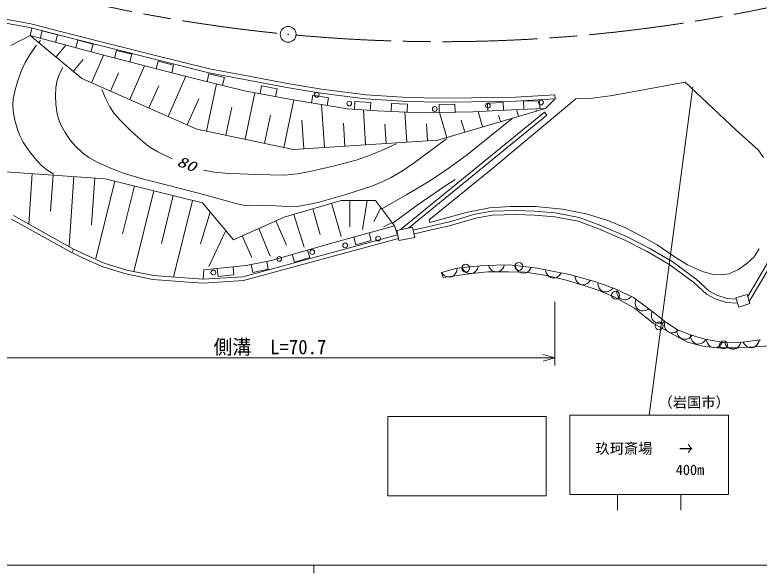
# Model space of a CAD drawing. Units: millimetres, scale not verified. Extents: x 40000 to 680000, y 20000 to 380000.
# Drawn here: x 130301 to 224162, y 204000 to 274374 of the extents above; entities that cross this region are included whole.
import ezdxf
from ezdxf.enums import TextEntityAlignment as Align

# ---------------------------------------------------------------- set-up
doc = ezdxf.new("R2010")
doc.units = ezdxf.units.MM
doc.header["$LTSCALE"] = 1000
doc.linetypes.add('CHAIN', pattern=[18.5, 12, -1.5, 3.5, -1.5])
for name, color, linetype, lineweight in [('M-BGD', 7, 'Continuous', 13), ('M-BGD-EXST', 7, 'Continuous', 13), ('M-BMK', 2, 'CHAIN', 13), ('M-BMK-SRVR', 3, 'Continuous', 13), ('M-STR-HTXT', 7, 'Continuous', 13), ('M-TTL-BAND', 7, 'Continuous', 13)]:
    doc.layers.add(name, color=color, linetype=linetype, lineweight=lineweight)
doc.styles.add('ＭＳ ゴシック', font='')
doc.styles.get('ＭＳ ゴシック').set_extended_font_data('MS Gothic')

msp = doc.modelspace()

# ---------------------------------------------------------------- linework, layer by layer
at = {"layer": 'M-BGD'}
for p, q in [((132311, 273264), (127279, 274154)), ((132205, 272775), (127192, 273662)), ((137684, 271873), (132311, 273264)), ((137558, 271389), (132205, 272775)), ((132208, 271758), (132459, 272709)), ((133742, 272384), (133484, 271417)), ((135674, 271867), (133742, 272384)), ((129783, 270510), (132208, 271758)), ((141174, 269363), (132208, 271758)), ((138745, 266351), (132208, 271758)), ((135416, 270901), (135674, 271867)), ((147760, 268822), (137558, 271389)), ((147882, 269307), (137684, 271873)), ((133298, 270857), (133546, 271157)), ((135477, 269055), (136717, 270554)), ((138225, 271186), (137967, 270220)), ((140157, 270670), (138225, 271186)), ((139899, 269703), (140157, 270670)), ((143097, 269903), (142849, 268934)), ((145035, 269408), (143097, 269903)), ((144787, 268439), (145035, 269408)), ((137655, 267252), (138895, 268751)), ((139954, 265821), (141474, 269286)), ((151749, 266659), (141174, 269363)), ((154757, 267073), (147760, 268822)), ((154863, 267561), (147882, 269307)), ((148384, 268552), (148136, 267583)), ((150322, 268056), (148384, 268552)), ((144791, 263699), (146660, 267960)), ((150074, 267087), (150322, 268056)), ((160010, 266603), (154863, 267561)), ((142372, 264760), (143389, 267078)), ((149627, 261577), (151846, 266635)), ((159278, 264811), (151749, 266659)), ((154781, 266945), (154542, 265974)), ((159918, 266112), (154757, 267073)), ((156723, 266468), (154781, 266945)), ((164698, 265713), (160010, 266603)), ((153255, 259986), (138745, 266351)), ((154472, 259729), (155728, 265683)), ((156484, 265497), (156723, 266468)), ((164610, 265221), (159918, 266112)), ((168976, 264995), (164698, 265713)), ((214821, 265872), (208647, 264745)), ((221242, 259867), (214821, 265872)), ((147209, 262638), (148435, 265434)), ((165130, 263716), (159278, 264811)), ((161405, 265430), (161221, 264448)), ((163371, 265063), (161405, 265430)), ((163187, 264080), (163371, 265063)), ((168904, 264500), (164610, 265221)), ((174554, 264310), (168976, 264995)), ((208647, 264745), (205380, 264182)), ((152046, 260516), (153488, 263804)), ((159342, 258703), (160579, 264568)), ((167864, 264269), (167698, 263283)), ((169836, 263937), (167864, 264269)), ((174507, 263812), (168904, 264500)), ((169670, 262951), (169836, 263937)), ((179149, 263503), (174507, 263812)), ((179174, 264002), (174554, 264310)), ((183281, 263865), (179174, 264002)), ((187900, 263900), (183281, 263865)), ((193444, 264002), (187900, 263900)), ((201054, 263776), (190346, 254849)), ((198407, 264310), (193444, 264002)), ((198438, 263811), (193465, 263503)), ((198438, 263811), (197221, 262587)), ((198407, 264310), (198438, 263811)), ((202811, 263844), (201054, 263776)), ((205380, 264182), (202811, 263844)), ((164212, 257676), (165473, 263658)), ((172239, 262518), (165130, 263716)), ((169330, 257669), (168985, 263066)), ((173187, 263460), (173123, 262462)), ((175183, 263333), (173187, 263460)), ((175119, 262335), (175183, 263333)), ((177802, 263201), (177759, 262202)), ((179801, 263115), (177802, 263201)), ((183274, 263365), (179149, 263503)), ((179757, 262116), (179801, 263115)), ((187904, 263400), (183274, 263365)), ((185800, 263106), (183800, 263075)), ((183800, 263075), (183815, 262075)), ((185815, 262106), (185800, 263106)), ((193465, 263503), (187904, 263400)), ((191885, 263349), (189888, 263240)), ((189888, 263240), (189943, 262241)), ((191940, 262350), (191885, 263349)), ((196452, 263557), (194454, 263478)), ((194454, 263478), (194493, 262479)), ((196492, 262558), (196452, 263557)), ((156907, 259216), (157650, 262740)), ((176003, 262279), (172239, 262518)), ((174532, 258001), (174252, 262390)), ((181513, 262039), (176003, 262279)), ((197076, 262129), (178888, 247286)), ((179734, 258333), (179491, 262127)), ((188118, 262142), (181513, 262039)), ((197221, 262587), (183635, 258583)), ((184767, 258916), (183836, 262075)), ((193764, 262450), (188118, 262142)), ((189296, 260251), (188729, 262175)), ((193824, 261586), (193573, 262439)), ((197221, 262587), (193764, 262450)), ((196089, 262253), (196038, 262424)), ((197076, 262129), (197393, 261741)), ((161777, 258189), (162526, 261742)), ((166729, 257502), (166499, 261108)), ((197393, 261741), (179933, 247494)), ((187031, 259584), (186584, 261102)), ((191560, 260918), (191314, 261752)), ((171931, 257835), (171748, 260707)), ((177133, 258167), (176977, 260611)), ((182335, 258500), (182199, 260629)), ((165429, 257419), (153255, 259986)), ((224036, 257344), (221242, 259867)), ((183635, 258583), (165429, 257419)), ((224712, 256375), (224036, 257344)), ((128549, 254632), (141702, 253721)), ((190346, 254849), (182547, 248526)), ((132495, 254359), (132055, 248006)), ((135126, 254177), (134810, 249623)), ((137756, 253994), (137145, 245170)), ((140387, 253812), (139978, 247899)), ((141702, 253721), (153945, 250686)), ((142927, 253418), (140507, 243658)), ((145375, 252811), (143882, 246786)), ((147824, 252204), (145298, 242016)), ((150273, 251596), (148771, 245542)), ((152721, 250989), (150326, 241329)), ((153945, 250686), (157891, 246031)), ((164266, 248865), (171450, 250989)), ((170252, 250635), (171458, 246455)), ((171450, 250989), (175801, 250989)), ((172537, 250989), (172537, 247649)), ((174713, 250989), (174158, 247308)), ((175801, 250989), (178195, 247762)), ((167858, 249927), (168821, 246669)), ((176463, 250042), (175580, 248331)), ((187225, 249450), (190154, 250058)), ((190154, 250058), (192835, 250239)), ((193518, 249700), (190437, 249615)), ((192835, 250239), (195967, 250216)), ((195854, 249615), (193518, 249700)), ((195967, 250216), (199347, 249901)), ((199347, 249901), (202501, 249247)), ((137703, 244859), (130128, 249080)), ((154932, 249522), (153691, 245517)), ((157891, 246031), (164266, 248865)), ((165463, 249219), (166796, 245090)), ((182651, 248188), (187225, 249450)), ((188314, 249233), (185129, 248299)), ((188429, 248745), (185255, 247815)), ((190437, 249615), (188314, 249233)), ((190488, 249116), (188429, 248745)), ((193516, 249200), (190488, 249116)), ((195824, 249116), (193516, 249200)), ((198378, 248906), (195824, 249116)), ((198444, 249403), (195854, 249615)), ((201326, 248367), (198378, 248906)), ((201459, 248851), (198444, 249403)), ((204219, 247831), (201459, 248851)), ((202501, 249247), (205228, 248413)), ((137459, 244423), (129887, 248642)), ((163204, 248392), (164563, 245334)), ((177788, 248147), (176802, 247649)), ((185129, 248299), (180538, 247244)), ((185255, 247815), (180650, 246757)), ((182547, 248526), (182651, 248188)), ((204032, 247367), (201326, 248367)), ((207446, 246430), (204219, 247831)), ((205228, 248413), (207413, 247490)), ((156905, 247195), (154743, 242674)), ((161079, 247448), (162503, 243953)), ((169809, 245488), (178195, 247762)), ((175229, 245922), (174967, 246887)), ((178195, 247762), (178560, 246650)), ((180467, 247600), (178451, 247199)), ((178451, 247199), (178704, 245924)), ((180721, 246325), (180467, 247600)), ((207233, 245978), (204032, 247367)), ((207413, 247490), (209571, 246363)), ((158954, 246504), (160169, 243769)), ((178560, 246650), (159048, 241365)), ((178691, 246167), (159130, 240869)), ((173037, 246364), (173299, 245398)), ((173299, 245398), (175229, 245922)), ((178704, 245924), (180721, 246325)), ((210051, 244548), (207233, 245978)), ((210291, 244986), (207446, 246430)), ((209571, 246363), (211283, 245394)), ((162674, 243413), (169809, 245488)), ((213178, 243288), (210291, 244986)), ((211283, 245394), (213446, 243930)), ((226725, 245689), (222723, 238880)), ((227156, 245436), (222924, 238236)), ((137703, 244859), (137486, 244409)), ((138932, 243715), (137486, 244409)), ((139148, 244166), (137703, 244859)), ((141576, 243067), (139148, 244166)), ((165281, 244171), (165561, 243211)), ((167481, 243770), (167202, 244730)), ((212903, 242870), (210051, 244548)), ((223540, 243862), (224171, 244898)), ((141399, 242598), (138932, 243715)), ((159490, 242759), (162674, 243413)), ((162263, 242308), (162062, 243287)), ((165561, 243211), (167481, 243770)), ((216236, 241037), (213178, 243288)), ((213446, 243930), (215114, 242871)), ((222617, 243028), (223540, 243862)), ((144285, 241715), (141399, 242598)), ((144409, 242200), (141576, 243067)), ((147763, 241506), (144409, 242200)), ((154050, 241064), (154146, 242219)), ((154146, 242219), (159490, 242759)), ((155823, 242389), (155924, 241394)), ((157913, 241595), (157813, 242590)), ((160102, 242885), (160304, 241905)), ((160304, 241905), (162263, 242308)), ((184103, 241895), (186092, 242450)), ((185986, 241963), (186048, 242188)), ((186048, 242188), (186061, 242441)), ((186092, 242450), (189378, 242774)), ((186740, 242514), (186843, 242283)), ((186843, 242283), (186982, 242095)), ((188395, 242034), (188575, 242252)), ((188575, 242252), (188674, 242463)), ((188674, 242463), (188731, 242710)), ((189378, 242774), (192664, 242866)), ((190022, 242792), (190108, 242554)), ((190108, 242554), (190234, 242358)), ((190234, 242358), (190439, 242163)), ((190439, 242163), (190643, 242049)), ((191442, 242072), (191639, 242197)), ((191639, 242197), (191833, 242403)), ((191833, 242403), (191948, 242606)), ((191948, 242606), (192021, 242848)), ((192664, 242866), (196181, 242450)), ((193429, 242776), (193481, 242528)), ((193481, 242528), (193576, 242315)), ((193576, 242315), (193751, 242093)), ((195165, 242127), (195308, 242312)), ((195308, 242312), (195416, 242541)), ((196181, 242450), (200254, 241663)), ((197236, 242246), (197269, 241995)), ((215917, 240651), (212903, 242870)), ((215114, 242871), (217006, 242014)), ((220363, 241744), (221580, 242285)), ((221580, 242285), (222617, 243028)), ((147695, 241009), (144285, 241715)), ((151116, 241275), (147763, 241506)), ((154050, 241064), (151116, 241275)), ((159048, 241365), (154050, 241064)), ((155924, 241394), (157913, 241595)), ((184334, 241247), (184103, 241895)), ((184134, 241903), (184276, 241694)), ((184276, 241694), (184445, 241533)), ((187897, 241756), (184334, 241247)), ((184445, 241533), (184692, 241394)), ((184692, 241394), (184917, 241333)), ((184917, 241333), (185169, 241320)), ((185169, 241320), (185477, 241406)), ((185477, 241406), (185687, 241548)), ((185687, 241548), (185847, 241717)), ((185847, 241717), (185986, 241963)), ((186982, 242095), (187201, 241916)), ((187201, 241916), (187412, 241816)), ((187412, 241816), (187659, 241760)), ((187659, 241760), (187977, 241792)), ((189934, 241987), (187897, 241756)), ((187977, 241792), (188208, 241895)), ((188208, 241895), (188395, 242034)), ((192525, 241987), (189934, 241987)), ((190643, 242049), (190885, 241976)), ((190885, 241976), (191205, 241985)), ((191205, 241985), (191442, 242072)), ((194654, 241941), (192525, 241987)), ((193751, 242093), (193936, 241950)), ((193936, 241950), (194165, 241843)), ((194165, 241843), (194483, 241805)), ((194483, 241805), (194730, 241856)), ((197153, 241571), (194654, 241941)), ((194730, 241856), (194943, 241952)), ((194943, 241952), (195165, 242127)), ((199698, 240969), (197153, 241571)), ((197269, 241995), (197348, 241776)), ((197348, 241776), (197507, 241542)), ((197507, 241542), (197680, 241386)), ((197680, 241386), (197901, 241262)), ((197901, 241262), (198215, 241201)), ((198215, 241201), (198466, 241234)), ((198466, 241234), (198685, 241314)), ((198685, 241314), (198919, 241473)), ((198919, 241473), (199075, 241646)), ((199075, 241646), (199199, 241867)), ((200254, 241663), (203586, 240738)), ((200956, 241468), (200969, 241215)), ((217006, 242014), (218313, 241631)), ((218313, 241631), (219417, 241586)), ((219417, 241586), (220363, 241744)), ((151082, 240776), (147695, 241009)), ((154047, 240563), (151082, 240776)), ((159130, 240869), (154047, 240563)), ((201920, 240321), (199698, 240969)), ((200969, 241215), (201031, 240991)), ((201031, 240991), (201170, 240744)), ((201170, 240744), (201331, 240575)), ((201331, 240575), (201541, 240434)), ((201541, 240434), (201849, 240348)), ((201849, 240348), (202102, 240361)), ((203863, 239673), (201920, 240321)), ((202102, 240361), (202326, 240423)), ((202326, 240423), (202573, 240562)), ((202573, 240562), (202742, 240723)), ((202742, 240723), (202883, 240933)), ((203586, 240738), (205992, 239858)), ((203850, 240641), (203842, 240388)), ((203842, 240388), (203886, 240159)), ((217514, 239184), (215917, 240651)), ((217807, 239594), (216236, 241037)), ((205946, 238794), (203863, 239673)), ((203886, 240159), (204006, 239903)), ((204006, 239903), (204152, 239721)), ((204152, 239721), (204350, 239564)), ((204350, 239564), (204651, 239454)), ((204651, 239454), (204904, 239447)), ((204904, 239447), (205133, 239491)), ((205133, 239491), (205389, 239610)), ((205389, 239610), (205571, 239757)), ((205571, 239757), (205728, 239955)), ((205992, 239858), (208306, 238748)), ((206248, 239736), (206216, 239485)), ((206216, 239485), (206237, 239252)), ((218826, 239042), (217807, 239594)), ((208445, 237406), (205946, 238794)), ((206237, 239252), (206331, 238986)), ((206331, 238986), (206460, 238791)), ((206460, 238791), (206641, 238615)), ((206641, 238615), (206930, 238476)), ((206930, 238476), (207181, 238445)), ((207181, 238445), (207413, 238466)), ((207413, 238466), (207680, 238560)), ((207680, 238560), (207875, 238688)), ((207875, 238688), (208051, 238870)), ((208306, 238748), (210574, 237082)), ((208634, 238507), (208556, 238266)), ((218628, 238580), (217514, 239184)), ((220050, 238121), (218628, 238580)), ((220142, 238617), (218826, 239042)), ((221276, 238555), (220142, 238617)), ((222643, 239133), (221233, 238691)), ((221233, 238691), (221592, 237546)), ((223002, 237988), (222643, 239133)), ((208556, 238266), (208535, 238034)), ((208535, 238034), (208577, 237754)), ((208577, 237754), (208668, 237539)), ((208668, 237539), (208814, 237332)), ((221435, 238045), (220050, 238121)), ((221592, 237546), (223002, 237988)), ((210851, 235462), (208445, 237406)), ((208814, 237332), (209071, 237143)), ((209071, 237143), (209312, 237065)), ((209312, 237065), (209544, 237044)), ((209544, 237044), (209824, 237086)), ((209824, 237086), (210039, 237176)), ((210039, 237176), (210246, 237323)), ((210574, 237082), (212379, 235647)), ((210607, 236749), (210576, 236518)), ((210693, 236987), (210607, 236749)), ((210576, 236518), (210608, 236237)), ((210608, 236237), (210690, 236018)), ((210690, 236018), (210828, 235806)), ((210828, 235806), (211079, 235607)), ((211079, 235607), (211316, 235520)), ((211829, 235522), (212047, 235604)), ((212047, 235604), (212259, 235742)), ((212283, 235710), (212218, 235465)), ((212379, 235647), (213859, 234675)), ((212934, 234305), (210851, 235462)), ((211316, 235520), (211548, 235490)), ((211548, 235490), (211829, 235522)), ((212218, 235465), (212209, 235232)), ((212209, 235232), (212266, 234955)), ((212266, 234955), (212368, 234745)), ((212368, 234745), (212524, 234547)), ((213809, 234695), (213795, 234443)), ((213859, 234675), (215618, 233981)), ((212524, 234547), (212792, 234371)), ((212792, 234371), (213036, 234306)), ((215109, 233102), (212934, 234305)), ((213036, 234306), (213269, 234297)), ((213269, 234297), (213546, 234354)), ((213546, 234354), (213756, 234456)), ((213756, 234456), (213955, 234612)), ((213795, 234443), (213833, 234213)), ((213833, 234213), (213946, 233953)), ((213946, 233953), (214088, 233768)), ((214088, 233768), (214281, 233605)), ((215321, 233625), (215506, 233767)), ((215506, 233767), (215669, 233961)), ((215516, 234011), (215524, 233759)), ((215524, 233759), (215582, 233533)), ((215618, 233981), (217330, 233472)), ((214281, 233605), (214579, 233488)), ((214579, 233488), (214832, 233474)), ((214832, 233474), (215062, 233512)), ((215062, 233512), (215321, 233625)), ((217053, 232593), (215109, 233102)), ((215582, 233533), (215717, 233284)), ((215717, 233284), (215874, 233112)), ((215874, 233112), (216081, 232967)), ((216081, 232967), (216388, 232876)), ((216388, 232876), (216641, 232884)), ((216641, 232884), (216867, 232942)), ((216867, 232942), (217116, 233077)), ((217116, 233077), (217288, 233234)), ((217288, 233234), (217433, 233441)), ((217330, 233472), (219690, 233055)), ((217526, 233437), (217563, 233187)), ((217563, 233187), (217646, 232969)), ((217646, 232969), (217808, 232738)), ((219222, 232691), (219375, 232867)), ((219375, 232867), (219495, 233090)), ((219690, 233055), (222004, 233102)), ((219848, 233059), (219932, 232820)), ((219932, 232820), (220056, 232623)), ((221656, 232655), (221772, 232857)), ((221772, 232857), (221847, 233099)), ((222004, 233102), (224318, 233426)), ((222171, 233125), (222283, 232898)), ((222283, 232898), (222430, 232717)), ((223844, 232713), (224015, 232939)), ((224015, 232939), (224106, 233154)), ((224105, 233432), (224178, 233190)), ((224106, 233154), (224152, 233402)), ((218857, 232407), (217053, 232593)), ((217808, 232738), (217984, 232585)), ((217984, 232585), (218207, 232464)), ((218207, 232464), (218522, 232409)), ((218522, 232409), (218772, 232446)), ((218772, 232446), (218990, 232529)), ((221495, 232407), (218857, 232407)), ((218990, 232529), (219222, 232691)), ((220056, 232623), (220260, 232427)), ((220260, 232427), (220463, 232311)), ((220463, 232311), (220704, 232236)), ((220704, 232236), (221024, 232242)), ((221024, 232242), (221263, 232327)), ((221263, 232327), (221460, 232451)), ((221460, 232451), (221656, 232655)), ((225614, 232639), (221495, 232407)), ((222430, 232717), (222656, 232547)), ((222656, 232547), (222871, 232456)), ((222871, 232456), (223119, 232410)), ((223119, 232410), (223436, 232454)), ((223436, 232454), (223663, 232566)), ((223663, 232566), (223844, 232713))]:
    msp.add_line(p, q, dxfattribs=at)
for points in [[(133018, 270571), (132212, 269422), (131588, 268355), (131101, 267262), (130629, 265934), (130328, 264944), (130087, 263767), (130043, 263048), (130101, 262252), (130309, 261097), (130625, 259934), (130906, 259187), (131355, 258328), (132142, 257166), (133064, 256003), (133619, 255429), (134335, 254848), (135193, 254281)], [(136352, 267730), (135883, 266841), (135576, 265973), (135449, 265185), (135415, 264173), (135461, 263104), (135627, 261916), (135839, 261149), (136148, 260413), (136636, 259535), (137318, 258559), (137967, 257788), (138835, 256964), (139629, 256402), (140680, 255817), (142290, 255076), (143965, 254424), (146694, 253623), (149714, 252847), (154073, 251737), (158321, 250547), (159098, 250378), (159914, 250324), (161521, 250374), (163206, 250319), (164695, 250237), (166133, 250272), (167318, 250455), (168687, 250778), (171917, 251705), (175327, 252796), (176624, 253317), (177767, 253887), (179180, 254725), (180671, 255735), (184728, 258764)], [(141261, 264979), (141713, 263861), (142264, 262778), (142826, 261960), (143607, 261046), (145017, 259653), (146518, 258315), (147311, 257712), (148321, 257089), (150126, 256242)], [(176650, 249976), (179739, 251716), (182697, 253513), (185069, 255107), (187377, 256780), (193028, 261294)], [(154069, 254806), (155440, 254565), (156834, 254433), (160584, 254234), (164340, 254154), (165925, 254336), (167500, 254622), (170430, 255283), (173332, 256050), (174788, 256547), (176449, 257235), (178398, 258138)], [(178026, 248156), (181169, 250464), (184521, 252788), (185838, 253615)]]:
    msp.add_lwpolyline(points, dxfattribs=at)
for centre, radius in [((168365, 264294), 300), ((172463, 263199), 300), ((183258, 262510), 300), ((189954, 262917), 300), ((196650, 263324), 300), ((176114, 246173), 300), ((171958, 245320), 300), ((167802, 244466), 300), ((163646, 243613), 300), ((193855, 242664), 500), ((155334, 241906), 300), ((187151, 242444), 500), ((206056, 239037), 500), ((211551, 235190), 500), ((219685, 232772), 500)]:
    msp.add_circle(centre, radius, dxfattribs=at)
at = {"layer": 'M-BGD-EXST'}
for p, q in [((215789, 265287), (210305, 223905)), ((177319, 213758), (177319, 223758)), ((177319, 223758), (197319, 223758)), ((197319, 223758), (197319, 213758)), ((200305, 223905), (220305, 223905)), ((200305, 213905), (200305, 223905)), ((220305, 223905), (220305, 213905)), ((197319, 213758), (177319, 213758)), ((220305, 213905), (200305, 213905)), ((206305, 213905), (206305, 211944)), ((214305, 213905), (214305, 211944))]:
    msp.add_line(p, q, dxfattribs=at)
at = {"layer": 'M-BMK'}
for centre, start, end in [((183640, 471032), 239.53975, 264.29933), ((184039, 470994), 264.75743, 292.91147)]:
    msp.add_arc(centre, 200000, start, end, dxfattribs=at)
at = {"layer": 'M-BMK-SRVR'}
for radius in [1000, 40]:
    msp.add_circle((164769, 271924), radius, dxfattribs=at)
at = {"layer": 'M-STR-HTXT'}
for p, q in [((198407, 230154), (198407, 238195)), ((127279, 231154), (198407, 231154)), ((196907, 231574), (198407, 231154)), ((198407, 231154), (196907, 230734))]:
    msp.add_line(p, q, dxfattribs=at)
at = {"layer": 'M-TTL-BAND'}
for p, q in [((40000, 205000), (579000, 205000)), ((168000, 205000), (168000, 204000))]:
    msp.add_line(p, q, dxfattribs=at)

# ---------------------------------------------------------------- texts
at = {"layer": 'M-BGD', "style": 'ＭＳ ゴシック', "oblique": 15, "width": 1.35}
msp.add_text('80', height=1320, rotation=339, dxfattribs=at).set_placement((150484, 255032), align=Align.BOTTOM_LEFT)
at = {"layer": 'M-BGD-EXST', "style": 'ＭＳ ゴシック'}
msp.add_text('（岩国市）', height=1320, dxfattribs=at).set_placement((220467, 224476), align=Align.BOTTOM_RIGHT)
for s, p in [('玖珂斎場', (203506, 218656)), ('400m', (213648, 215963))]:
    msp.add_text(s, height=1320, dxfattribs=at).set_placement(p, align=Align.BOTTOM_LEFT)
at = {"layer": 'M-BGD-EXST', "style": 'ＭＳ ゴシック', "width": 0.7}
msp.add_text('→', height=1833, dxfattribs=at).set_placement((214055, 218210), align=Align.BOTTOM_LEFT)
at = {"layer": 'M-STR-HTXT', "style": 'ＭＳ ゴシック', "width": 0.95}
msp.add_text('側溝\u3000L=70.7', height=1833, dxfattribs=at).set_placement((155355, 231043), align=Align.BOTTOM_LEFT)

doc.saveas('drawing.dxf')
